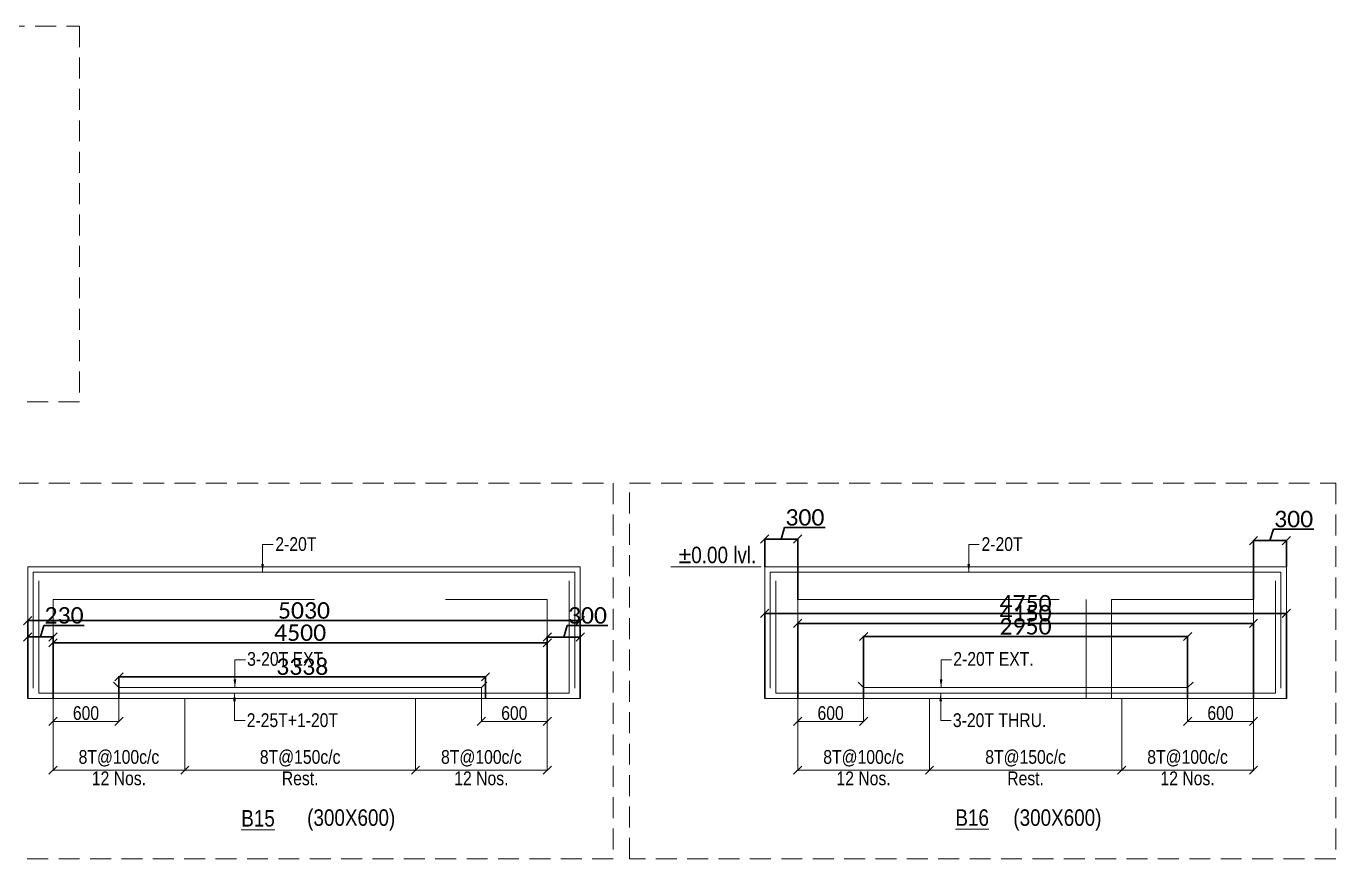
# Model space of a CAD drawing. Header units: millimetres. Extents: x 1112055 to 3390982, y -148532 to 766891.
# Drawn here: x 3016212 to 3040060, y 5592 to 20748 of the extents above; entities that cross this region are included whole.
import ezdxf
from ezdxf.enums import TextEntityAlignment as Align

# ---------------------------------------------------------------- set-up
doc = ezdxf.new("R2010")
doc.units = ezdxf.units.MM
doc.header["$PDMODE"] = 35
doc.header["$PDSIZE"] = -25
doc.linetypes.add('Hidden', pattern=[9.525, 6.35, -3.175])
for name, color, linetype, lineweight in [('B BEAM', 148, 'Continuous', 13), ('B BEAM IN LINE', 250, 'Continuous', 0), ('B STEEL', 34, 'Continuous', 15), ('B STEEL DIM', 216, 'Continuous', 13), ('B STEEL TEXT', 7, 'Continuous', 15), ('B STIRRUPS', 139, 'Continuous', 13), ('B-BEAM DOT', 251, 'Hidden', 9), ('B-BEAM NO', 215, 'Continuous', 18)]:
    doc.layers.add(name, color=color, linetype=linetype, lineweight=lineweight)
doc.layers.add('LEVEL-PLAN', color=12, linetype='Continuous')
doc.styles.add('Cali', font='calibri.ttf')
doc.styles.add('SWINC', font='swissc.ttf')
doc.dimstyles.new('BHOOMI', dxfattribs={"dimtxt": 230, "dimasz": 150, "dimexe": 10, "dimexo": 0, "dimgap": 25, "dimtad": 1, "dimdec": 0, "dimzin": 0, "dimdsep": 46, "dimtxsty": 'SWINC', "dimblk": 'OBLIQUE', "dimcen": 0.09, "dimclrd": 250, "dimclre": 250, "dimclrt": 256, "dimaunit": 1, "dimadec": 3, "dimazin": 0, "dimtfac": 1, "dimtdec": 0, "dimtofl": 0, "dimtmove": 1, "dimatfit": 3, "dimfxl": 100, "dimtolj": 1, "dimtzin": 0, "dimlwd": 9, "dimlwe": 5, "dimarcsym": 0})

# ---------------------------------------------------------------- blocks, each defined once
blk = doc.blocks.new('_Oblique')
at = {"color": 0, "linetype": 'ByBlock', "lineweight": -2}
blk.add_line((-0.5, -0.5), (0.5, 0.5), dxfattribs=at)
blk = doc.blocks.new('*D6209')
at = {"layer": 'B STIRRUPS', "color": 250, "lineweight": 0, "transparency": 16777216}
for p, q in [((3019101, 8509), (3019101, 7195)), ((3023301, 8509), (3023301, 7195)), ((3019101, 7205), (3023301, 7205))]:
    blk.add_line(p, q, dxfattribs=at)
at = {"layer": 'Defpoints', "color": 0, "lineweight": 40, "transparency": 16777216}
for p in [(3019101, 8509), (3023301, 8509), (3023301, 7205)]:
    blk.add_point(p, dxfattribs=at)
at = {"layer": 'B STIRRUPS', "color": 250, "lineweight": 0, "transparency": 16777216, "xscale": 150, "yscale": 150, "zscale": 150, "rotation": 180}
blk.add_blockref('_Oblique', (3019101, 7205), dxfattribs=at)
at = {"layer": 'B STIRRUPS', "color": 250, "lineweight": 0, "transparency": 16777216, "xscale": 150, "yscale": 150, "zscale": 150}
blk.add_blockref('_Oblique', (3023301, 7205), dxfattribs=at)
at = {"layer": 'B STIRRUPS', "transparency": 16777216, "char_height": 250, "attachment_point": 5, "style": 'SWINC'}
for s, insert in [('\\A1;8T@150c/c', (3021201, 7421)), ('Rest.', (3021201, 7055))]:
    blk.add_mtext(s, dxfattribs=dict(at, insert=insert))
blk = doc.blocks.new('*D6210')
at = {"layer": 'B STIRRUPS', "color": 250, "lineweight": 0, "transparency": 16777216}
for p, q in [((3016701, 8509), (3016701, 7195)), ((3019101, 8509), (3019101, 7195)), ((3016701, 7205), (3019101, 7205))]:
    blk.add_line(p, q, dxfattribs=at)
at = {"layer": 'Defpoints', "color": 0, "lineweight": 40, "transparency": 16777216}
for p in [(3016701, 8509), (3019101, 8509), (3019101, 7205)]:
    blk.add_point(p, dxfattribs=at)
at = {"layer": 'B STIRRUPS', "color": 250, "lineweight": 0, "transparency": 16777216, "xscale": 150, "yscale": 150, "zscale": 150, "rotation": 180}
blk.add_blockref('_Oblique', (3016701, 7205), dxfattribs=at)
at = {"layer": 'B STIRRUPS', "color": 250, "lineweight": 0, "transparency": 16777216, "xscale": 150, "yscale": 150, "zscale": 150}
blk.add_blockref('_Oblique', (3019101, 7205), dxfattribs=at)
at = {"layer": 'B STIRRUPS', "transparency": 16777216, "char_height": 250, "attachment_point": 5, "style": 'SWINC'}
for s, insert in [('\\A1;8T@100c/c', (3017901, 7421)), ('12 Nos.', (3017901, 7055))]:
    blk.add_mtext(s, dxfattribs=dict(at, insert=insert))
blk = doc.blocks.new('*D6211')
at = {"layer": 'B STIRRUPS', "color": 250, "lineweight": 0, "transparency": 16777216}
for p, q in [((3023301, 8509), (3023301, 7195)), ((3025701, 8509), (3025701, 7195)), ((3025701, 7205), (3023301, 7205))]:
    blk.add_line(p, q, dxfattribs=at)
at = {"layer": 'Defpoints', "color": 0, "lineweight": 40, "transparency": 16777216}
for p in [(3023301, 8509), (3025701, 8509), (3023301, 7205)]:
    blk.add_point(p, dxfattribs=at)
at = {"layer": 'B STIRRUPS', "color": 250, "lineweight": 0, "transparency": 16777216, "xscale": 150, "yscale": 150, "zscale": 150}
for p, rotation in [((3023301, 7205), 180.0000497456551), ((3025701, 7205), 4.97456550997683e-05)]:
    blk.add_blockref('_Oblique', p, dxfattribs=dict(at, rotation=rotation))
at = {"layer": 'B STIRRUPS', "transparency": 16777216, "char_height": 250, "attachment_point": 5, "rotation": 0, "style": 'SWINC'}
for s, insert in [('\\A1;8T@100c/c', (3024501, 7421)), ('12 Nos.', (3024501, 7055))]:
    blk.add_mtext(s, dxfattribs=dict(at, insert=insert))
blk = doc.blocks.new('*D6212')
at = {"layer": 'B STEEL DIM', "lineweight": 5, "transparency": 16777216}
for p, q in [((3017901, 8709), (3017901, 8083)), ((3016701, 8509), (3016701, 8083))]:
    blk.add_line(p, q, dxfattribs=at)
at = {"layer": 'B STEEL DIM', "lineweight": 9, "transparency": 16777216}
blk.add_line((3017901, 8093), (3016701, 8093), dxfattribs=at)
at = {"layer": 'Defpoints', "color": 0, "lineweight": 40, "transparency": 16777216}
for p in [(3017901, 8709), (3016701, 8509), (3016701, 8093)]:
    blk.add_point(p, dxfattribs=at)
at = {"layer": 'B STEEL DIM', "lineweight": 9, "transparency": 16777216, "xscale": 150, "yscale": 150, "zscale": 150, "rotation": 180}
blk.add_blockref('_Oblique', (3016701, 8093), dxfattribs=at)
at = {"layer": 'B STEEL DIM', "lineweight": 9, "transparency": 16777216, "xscale": 150, "yscale": 150, "zscale": 150}
blk.add_blockref('_Oblique', (3017901, 8093), dxfattribs=at)
at = {"layer": 'B STEEL DIM', "transparency": 16777216, "insert": (3017301, 8243), "char_height": 250, "attachment_point": 5, "style": 'SWINC'}
blk.add_mtext('\\A1;600', dxfattribs=at)
blk = doc.blocks.new('*D6213')
at = {"layer": 'B STEEL DIM', "lineweight": 5, "transparency": 16777216}
for p, q in [((3024501, 8709), (3024501, 8083)), ((3025701, 8509), (3025701, 8083))]:
    blk.add_line(p, q, dxfattribs=at)
at = {"layer": 'B STEEL DIM', "lineweight": 9, "transparency": 16777216}
blk.add_line((3024501, 8093), (3025701, 8093), dxfattribs=at)
at = {"layer": 'Defpoints', "color": 0, "lineweight": 40, "transparency": 16777216}
for p in [(3024501, 8709), (3025701, 8509), (3025701, 8093)]:
    blk.add_point(p, dxfattribs=at)
at = {"layer": 'B STEEL DIM', "lineweight": 9, "transparency": 16777216, "xscale": 150, "yscale": 150, "zscale": 150, "rotation": 180}
blk.add_blockref('_Oblique', (3024501, 8093), dxfattribs=at)
at = {"layer": 'B STEEL DIM', "lineweight": 9, "transparency": 16777216, "xscale": 150, "yscale": 150, "zscale": 150}
blk.add_blockref('_Oblique', (3025701, 8093), dxfattribs=at)
at = {"layer": 'B STEEL DIM', "transparency": 16777216, "insert": (3025101, 8243), "char_height": 250, "attachment_point": 5, "style": 'SWINC'}
blk.add_mtext('\\A1;600', dxfattribs=at)
blk = doc.blocks.new('*D6214')
at = {"layer": 'B STIRRUPS', "color": 250, "lineweight": 0, "transparency": 16777216}
for p, q in [((3032661, 8509), (3032661, 7195)), ((3036161, 8509), (3036161, 7195)), ((3032661, 7205), (3036161, 7205))]:
    blk.add_line(p, q, dxfattribs=at)
at = {"layer": 'Defpoints', "color": 0, "lineweight": 40, "transparency": 16777216}
for p in [(3032661, 8509), (3036161, 8509), (3036161, 7205)]:
    blk.add_point(p, dxfattribs=at)
at = {"layer": 'B STIRRUPS', "color": 250, "lineweight": 0, "transparency": 16777216, "xscale": 150, "yscale": 150, "zscale": 150, "rotation": 180}
blk.add_blockref('_Oblique', (3032661, 7205), dxfattribs=at)
at = {"layer": 'B STIRRUPS', "color": 250, "lineweight": 0, "transparency": 16777216, "xscale": 150, "yscale": 150, "zscale": 150}
blk.add_blockref('_Oblique', (3036161, 7205), dxfattribs=at)
at = {"layer": 'B STIRRUPS', "transparency": 16777216, "char_height": 250, "attachment_point": 5, "style": 'SWINC'}
for s, insert in [('\\A1;8T@150c/c', (3034411, 7421)), ('Rest.', (3034411, 7055))]:
    blk.add_mtext(s, dxfattribs=dict(at, insert=insert))
blk = doc.blocks.new('*D6215')
at = {"layer": 'B STIRRUPS', "color": 250, "lineweight": 0, "transparency": 16777216}
for p, q in [((3030261, 8509), (3030261, 7195)), ((3032661, 8509), (3032661, 7195)), ((3030261, 7205), (3032661, 7205))]:
    blk.add_line(p, q, dxfattribs=at)
at = {"layer": 'Defpoints', "color": 0, "lineweight": 40, "transparency": 16777216}
for p in [(3030261, 8509), (3032661, 8509), (3032661, 7205)]:
    blk.add_point(p, dxfattribs=at)
at = {"layer": 'B STIRRUPS', "color": 250, "lineweight": 0, "transparency": 16777216, "xscale": 150, "yscale": 150, "zscale": 150, "rotation": 180}
blk.add_blockref('_Oblique', (3030261, 7205), dxfattribs=at)
at = {"layer": 'B STIRRUPS', "color": 250, "lineweight": 0, "transparency": 16777216, "xscale": 150, "yscale": 150, "zscale": 150}
blk.add_blockref('_Oblique', (3032661, 7205), dxfattribs=at)
at = {"layer": 'B STIRRUPS', "transparency": 16777216, "char_height": 250, "attachment_point": 5, "style": 'SWINC'}
for s, insert in [('\\A1;8T@100c/c', (3031461, 7421)), ('12 Nos.', (3031461, 7055))]:
    blk.add_mtext(s, dxfattribs=dict(at, insert=insert))
blk = doc.blocks.new('*D6216')
at = {"layer": 'B STIRRUPS', "color": 250, "lineweight": 0, "transparency": 16777216}
for p, q in [((3036161, 8509), (3036161, 7195)), ((3038561, 8509), (3038561, 7195)), ((3038561, 7205), (3036161, 7205))]:
    blk.add_line(p, q, dxfattribs=at)
at = {"layer": 'Defpoints', "color": 0, "lineweight": 40, "transparency": 16777216}
for p in [(3036161, 8509), (3038561, 8509), (3036161, 7205)]:
    blk.add_point(p, dxfattribs=at)
at = {"layer": 'B STIRRUPS', "color": 250, "lineweight": 0, "transparency": 16777216, "xscale": 150, "yscale": 150, "zscale": 150}
for p, rotation in [((3036161, 7205), 180.0000497456551), ((3038561, 7205), 4.97456550997683e-05)]:
    blk.add_blockref('_Oblique', p, dxfattribs=dict(at, rotation=rotation))
at = {"layer": 'B STIRRUPS', "transparency": 16777216, "char_height": 250, "attachment_point": 5, "rotation": 0, "style": 'SWINC'}
for s, insert in [('\\A1;8T@100c/c', (3037361, 7421)), ('12 Nos.', (3037361, 7055))]:
    blk.add_mtext(s, dxfattribs=dict(at, insert=insert))
blk = doc.blocks.new('*D6217')
at = {"layer": 'B STEEL DIM', "lineweight": 5, "transparency": 16777216}
for p, q in [((3031461, 8709), (3031461, 8083)), ((3030261, 8509), (3030261, 8083))]:
    blk.add_line(p, q, dxfattribs=at)
at = {"layer": 'B STEEL DIM', "lineweight": 9, "transparency": 16777216}
blk.add_line((3031461, 8093), (3030261, 8093), dxfattribs=at)
at = {"layer": 'Defpoints', "color": 0, "lineweight": 40, "transparency": 16777216}
for p in [(3031461, 8709), (3030261, 8509), (3030261, 8093)]:
    blk.add_point(p, dxfattribs=at)
at = {"layer": 'B STEEL DIM', "lineweight": 9, "transparency": 16777216, "xscale": 150, "yscale": 150, "zscale": 150, "rotation": 180}
blk.add_blockref('_Oblique', (3030261, 8093), dxfattribs=at)
at = {"layer": 'B STEEL DIM', "lineweight": 9, "transparency": 16777216, "xscale": 150, "yscale": 150, "zscale": 150}
blk.add_blockref('_Oblique', (3031461, 8093), dxfattribs=at)
at = {"layer": 'B STEEL DIM', "transparency": 16777216, "insert": (3030861, 8243), "char_height": 250, "attachment_point": 5, "style": 'SWINC'}
blk.add_mtext('\\A1;600', dxfattribs=at)
blk = doc.blocks.new('*D6218')
at = {"layer": 'B STEEL DIM', "lineweight": 5, "transparency": 16777216}
for p, q in [((3037361, 8709), (3037361, 8083)), ((3038561, 8509), (3038561, 8083))]:
    blk.add_line(p, q, dxfattribs=at)
at = {"layer": 'B STEEL DIM', "lineweight": 9, "transparency": 16777216}
blk.add_line((3037361, 8093), (3038561, 8093), dxfattribs=at)
at = {"layer": 'Defpoints', "color": 0, "lineweight": 40, "transparency": 16777216}
for p in [(3037361, 8709), (3038561, 8509), (3038561, 8093)]:
    blk.add_point(p, dxfattribs=at)
at = {"layer": 'B STEEL DIM', "lineweight": 9, "transparency": 16777216, "xscale": 150, "yscale": 150, "zscale": 150, "rotation": 180}
blk.add_blockref('_Oblique', (3037361, 8093), dxfattribs=at)
at = {"layer": 'B STEEL DIM', "lineweight": 9, "transparency": 16777216, "xscale": 150, "yscale": 150, "zscale": 150}
blk.add_blockref('_Oblique', (3038561, 8093), dxfattribs=at)
at = {"layer": 'B STEEL DIM', "transparency": 16777216, "insert": (3037961, 8243), "char_height": 250, "attachment_point": 5, "style": 'SWINC'}
blk.add_mtext('\\A1;600', dxfattribs=at)
blk = doc.blocks.new('*D6734')
at = {"layer": 'Defpoints', "color": 3, "linetype": 'Hidden', "lineweight": 30, "ltscale": 1000, "transparency": 16777216}
for p, q in [((3016241, 8509), (3016241, 9937)), ((3026301, 8509), (3026301, 9937))]:
    blk.add_line(p, q, dxfattribs=at)
at = {"layer": 'Defpoints', "color": 3, "lineweight": 30, "ltscale": 1000, "transparency": 16777216}
blk.add_line((3016241, 9927), (3026301, 9927), dxfattribs=at)
at = {"layer": 'Defpoints', "color": 0, "lineweight": 40, "transparency": 16777216}
for p in [(3026301, 9927), (3016241, 8509), (3026301, 8509)]:
    blk.add_point(p, dxfattribs=at)
at = {"layer": 'Defpoints', "color": 3, "lineweight": 30, "transparency": 16777216, "xscale": 150, "yscale": 150, "zscale": 150, "rotation": 180}
blk.add_blockref('_Oblique', (3016241, 9927), dxfattribs=at)
at = {"layer": 'Defpoints', "color": 3, "lineweight": 30, "transparency": 16777216, "xscale": 150, "yscale": 150, "zscale": 150}
blk.add_blockref('_Oblique', (3026301, 9927), dxfattribs=at)
at = {"layer": 'Defpoints', "color": 3, "lineweight": 50, "transparency": 16777216, "insert": (3021271, 10111), "char_height": 300, "attachment_point": 5, "style": 'Cali'}
blk.add_mtext('\\A1;5030', dxfattribs=at)
blk = doc.blocks.new('*D6735')
at = {"layer": 'Defpoints', "color": 3, "linetype": 'Hidden', "lineweight": 30, "ltscale": 1000, "transparency": 16777216}
for p, q in [((3016701, 8509), (3016701, 9533)), ((3025701, 8509), (3025701, 9533))]:
    blk.add_line(p, q, dxfattribs=at)
at = {"layer": 'Defpoints', "color": 3, "lineweight": 30, "ltscale": 1000, "transparency": 16777216}
blk.add_line((3025701, 9523), (3016701, 9523), dxfattribs=at)
at = {"layer": 'Defpoints', "color": 0, "lineweight": 40, "transparency": 16777216}
for p in [(3016701, 9523), (3016701, 8509), (3025701, 8509)]:
    blk.add_point(p, dxfattribs=at)
at = {"layer": 'Defpoints', "color": 3, "lineweight": 30, "transparency": 16777216, "xscale": 150, "yscale": 150, "zscale": 150, "rotation": 180}
blk.add_blockref('_Oblique', (3016701, 9523), dxfattribs=at)
at = {"layer": 'Defpoints', "color": 3, "lineweight": 30, "transparency": 16777216, "xscale": 150, "yscale": 150, "zscale": 150}
blk.add_blockref('_Oblique', (3025701, 9523), dxfattribs=at)
at = {"layer": 'Defpoints', "color": 3, "lineweight": 50, "transparency": 16777216, "insert": (3021201, 9707), "char_height": 300, "attachment_point": 5, "style": 'Cali'}
blk.add_mtext('\\A1;4500', dxfattribs=at)
blk = doc.blocks.new('*D6736')
at = {"layer": 'Defpoints', "color": 3, "lineweight": 30, "ltscale": 1000, "transparency": 16777216}
for p, q in [((3016534, 9839), (3016471, 9630)), ((3017270, 9839), (3016534, 9839)), ((3016701, 9630), (3016241, 9630))]:
    blk.add_line(p, q, dxfattribs=at)
at = {"layer": 'Defpoints', "color": 3, "linetype": 'Hidden', "lineweight": 30, "ltscale": 1000, "transparency": 16777216}
for p, q in [((3016241, 8509), (3016241, 9640)), ((3016701, 8509), (3016701, 9640))]:
    blk.add_line(p, q, dxfattribs=at)
at = {"layer": 'Defpoints', "color": 0, "lineweight": 40, "transparency": 16777216}
for p in [(3016241, 9630), (3016241, 8509), (3016701, 8509)]:
    blk.add_point(p, dxfattribs=at)
at = {"layer": 'Defpoints', "color": 3, "lineweight": 30, "transparency": 16777216, "xscale": 150, "yscale": 150, "zscale": 150, "rotation": 180}
blk.add_blockref('_Oblique', (3016241, 9630), dxfattribs=at)
at = {"layer": 'Defpoints', "color": 3, "lineweight": 30, "transparency": 16777216, "xscale": 150, "yscale": 150, "zscale": 150}
blk.add_blockref('_Oblique', (3016701, 9630), dxfattribs=at)
at = {"layer": 'Defpoints', "color": 3, "lineweight": 50, "transparency": 16777216, "insert": (3016902, 10022), "char_height": 300, "attachment_point": 5, "style": 'Cali'}
blk.add_mtext('\\A1;230', dxfattribs=at)
blk = doc.blocks.new('*D6737')
at = {"layer": 'Defpoints', "color": 3, "lineweight": 30, "ltscale": 1000, "transparency": 16777216}
for p, q in [((3026064, 9837), (3026001, 9629)), ((3026802, 9837), (3026064, 9837)), ((3025701, 9629), (3026301, 9629))]:
    blk.add_line(p, q, dxfattribs=at)
at = {"layer": 'Defpoints', "color": 3, "linetype": 'Hidden', "lineweight": 30, "ltscale": 1000, "transparency": 16777216}
for p, q in [((3025701, 8509), (3025701, 9639)), ((3026301, 8509), (3026301, 9639))]:
    blk.add_line(p, q, dxfattribs=at)
at = {"layer": 'Defpoints', "color": 0, "lineweight": 40, "transparency": 16777216}
for p in [(3026301, 9629), (3025701, 8509), (3026301, 8509)]:
    blk.add_point(p, dxfattribs=at)
at = {"layer": 'Defpoints', "color": 3, "lineweight": 30, "transparency": 16777216, "xscale": 150, "yscale": 150, "zscale": 150, "rotation": 180}
blk.add_blockref('_Oblique', (3025701, 9629), dxfattribs=at)
at = {"layer": 'Defpoints', "color": 3, "lineweight": 30, "transparency": 16777216, "xscale": 150, "yscale": 150, "zscale": 150}
blk.add_blockref('_Oblique', (3026301, 9629), dxfattribs=at)
at = {"layer": 'Defpoints', "color": 3, "lineweight": 50, "transparency": 16777216, "insert": (3026433, 10021), "char_height": 300, "attachment_point": 5, "style": 'Cali'}
blk.add_mtext('\\A1;300', dxfattribs=at)
blk = doc.blocks.new('*D6738')
at = {"layer": 'Defpoints', "color": 3, "linetype": 'Hidden', "lineweight": 30, "ltscale": 1000, "transparency": 16777216}
for p, q in [((3017901, 8509), (3017901, 8914)), ((3024576, 8509), (3024576, 8914))]:
    blk.add_line(p, q, dxfattribs=at)
at = {"layer": 'Defpoints', "color": 3, "lineweight": 30, "ltscale": 1000, "transparency": 16777216}
blk.add_line((3024576, 8904), (3017901, 8904), dxfattribs=at)
at = {"layer": 'Defpoints', "color": 0, "lineweight": 40, "transparency": 16777216}
for p in [(3017901, 8904), (3017901, 8509), (3024576, 8509)]:
    blk.add_point(p, dxfattribs=at)
at = {"layer": 'Defpoints', "color": 3, "lineweight": 30, "transparency": 16777216, "xscale": 150, "yscale": 150, "zscale": 150, "rotation": 180}
blk.add_blockref('_Oblique', (3017901, 8904), dxfattribs=at)
at = {"layer": 'Defpoints', "color": 3, "lineweight": 30, "transparency": 16777216, "xscale": 150, "yscale": 150, "zscale": 150}
blk.add_blockref('_Oblique', (3024576, 8904), dxfattribs=at)
at = {"layer": 'Defpoints', "color": 3, "lineweight": 50, "transparency": 16777216, "insert": (3021239, 9088), "char_height": 300, "attachment_point": 5, "style": 'Cali'}
blk.add_mtext('\\A1;3338', dxfattribs=at)
blk = doc.blocks.new('*D6739')
at = {"layer": 'Defpoints', "color": 3, "linetype": 'Hidden', "lineweight": 30, "ltscale": 1000, "transparency": 16777216}
for p, q in [((3029661, 8509), (3029661, 10069)), ((3039161, 8509), (3039161, 10069))]:
    blk.add_line(p, q, dxfattribs=at)
at = {"layer": 'Defpoints', "color": 3, "lineweight": 30, "ltscale": 1000, "transparency": 16777216}
blk.add_line((3029661, 10059), (3039161, 10059), dxfattribs=at)
at = {"layer": 'Defpoints', "color": 0, "lineweight": 40, "transparency": 16777216}
for p in [(3039161, 10059), (3029661, 8509), (3039161, 8509)]:
    blk.add_point(p, dxfattribs=at)
at = {"layer": 'Defpoints', "color": 3, "lineweight": 30, "transparency": 16777216, "xscale": 150, "yscale": 150, "zscale": 150, "rotation": 180}
blk.add_blockref('_Oblique', (3029661, 10059), dxfattribs=at)
at = {"layer": 'Defpoints', "color": 3, "lineweight": 30, "transparency": 16777216, "xscale": 150, "yscale": 150, "zscale": 150}
blk.add_blockref('_Oblique', (3039161, 10059), dxfattribs=at)
at = {"layer": 'Defpoints', "color": 3, "lineweight": 50, "transparency": 16777216, "insert": (3034411, 10243), "char_height": 300, "attachment_point": 5, "style": 'Cali'}
blk.add_mtext('\\A1;4750', dxfattribs=at)
blk = doc.blocks.new('*D6740')
at = {"layer": 'Defpoints', "color": 3, "linetype": 'Hidden', "lineweight": 30, "ltscale": 1000, "transparency": 16777216}
for p, q in [((3030261, 8509), (3030261, 9888)), ((3038561, 8509), (3038561, 9888))]:
    blk.add_line(p, q, dxfattribs=at)
at = {"layer": 'Defpoints', "color": 3, "lineweight": 30, "ltscale": 1000, "transparency": 16777216}
blk.add_line((3030261, 9878), (3038561, 9878), dxfattribs=at)
at = {"layer": 'Defpoints', "color": 0, "lineweight": 40, "transparency": 16777216}
for p in [(3038561, 9878), (3030261, 8509), (3038561, 8509)]:
    blk.add_point(p, dxfattribs=at)
at = {"layer": 'Defpoints', "color": 3, "lineweight": 30, "transparency": 16777216, "xscale": 150, "yscale": 150, "zscale": 150, "rotation": 180}
blk.add_blockref('_Oblique', (3030261, 9878), dxfattribs=at)
at = {"layer": 'Defpoints', "color": 3, "lineweight": 30, "transparency": 16777216, "xscale": 150, "yscale": 150, "zscale": 150}
blk.add_blockref('_Oblique', (3038561, 9878), dxfattribs=at)
at = {"layer": 'Defpoints', "color": 3, "lineweight": 50, "transparency": 16777216, "insert": (3034411, 10062), "char_height": 300, "attachment_point": 5, "style": 'Cali'}
blk.add_mtext('\\A1;4150', dxfattribs=at)
blk = doc.blocks.new('*D6741')
at = {"layer": 'Defpoints', "color": 3, "linetype": 'Hidden', "lineweight": 30, "ltscale": 1000, "transparency": 16777216}
for p, q in [((3031461, 8509), (3031461, 9648)), ((3037361, 8509), (3037361, 9648))]:
    blk.add_line(p, q, dxfattribs=at)
at = {"layer": 'Defpoints', "color": 3, "lineweight": 30, "ltscale": 1000, "transparency": 16777216}
blk.add_line((3031461, 9638), (3037361, 9638), dxfattribs=at)
at = {"layer": 'Defpoints', "color": 0, "lineweight": 40, "transparency": 16777216}
for p in [(3037361, 9638), (3031461, 8509), (3037361, 8509)]:
    blk.add_point(p, dxfattribs=at)
at = {"layer": 'Defpoints', "color": 3, "lineweight": 30, "transparency": 16777216, "xscale": 150, "yscale": 150, "zscale": 150, "rotation": 180}
blk.add_blockref('_Oblique', (3031461, 9638), dxfattribs=at)
at = {"layer": 'Defpoints', "color": 3, "lineweight": 30, "transparency": 16777216, "xscale": 150, "yscale": 150, "zscale": 150}
blk.add_blockref('_Oblique', (3037361, 9638), dxfattribs=at)
at = {"layer": 'Defpoints', "color": 3, "lineweight": 50, "transparency": 16777216, "insert": (3034411, 9822), "char_height": 300, "attachment_point": 5, "style": 'Cali'}
blk.add_mtext('\\A1;2950', dxfattribs=at)
blk = doc.blocks.new('*D6742')
at = {"layer": 'Defpoints', "color": 3, "lineweight": 30, "ltscale": 1000, "transparency": 16777216}
for p, q in [((3030024, 11621), (3029961, 11412)), ((3030762, 11621), (3030024, 11621)), ((3030261, 11412), (3029661, 11412))]:
    blk.add_line(p, q, dxfattribs=at)
at = {"layer": 'Defpoints', "color": 3, "linetype": 'Hidden', "lineweight": 30, "ltscale": 1000, "transparency": 16777216}
for p, q in [((3029661, 10909), (3029661, 11422)), ((3030261, 10309), (3030261, 11422))]:
    blk.add_line(p, q, dxfattribs=at)
at = {"layer": 'Defpoints', "color": 0, "lineweight": 40, "transparency": 16777216}
for p in [(3029661, 11412), (3029661, 10909), (3030261, 10309)]:
    blk.add_point(p, dxfattribs=at)
at = {"layer": 'Defpoints', "color": 3, "lineweight": 30, "transparency": 16777216, "xscale": 150, "yscale": 150, "zscale": 150, "rotation": 180}
blk.add_blockref('_Oblique', (3029661, 11412), dxfattribs=at)
at = {"layer": 'Defpoints', "color": 3, "lineweight": 30, "transparency": 16777216, "xscale": 150, "yscale": 150, "zscale": 150}
blk.add_blockref('_Oblique', (3030261, 11412), dxfattribs=at)
at = {"layer": 'Defpoints', "color": 3, "lineweight": 50, "transparency": 16777216, "insert": (3030393, 11805), "char_height": 300, "attachment_point": 5, "style": 'Cali'}
blk.add_mtext('\\A1;300', dxfattribs=at)
blk = doc.blocks.new('*D6743')
at = {"layer": 'Defpoints', "color": 3, "lineweight": 30, "ltscale": 1000, "transparency": 16777216}
for p, q in [((3038924, 11592), (3038861, 11384)), ((3039662, 11592), (3038924, 11592)), ((3038561, 11384), (3039161, 11384))]:
    blk.add_line(p, q, dxfattribs=at)
at = {"layer": 'Defpoints', "color": 3, "linetype": 'Hidden', "lineweight": 30, "ltscale": 1000, "transparency": 16777216}
for p, q in [((3038561, 10309), (3038561, 11394)), ((3039161, 10909), (3039161, 11394))]:
    blk.add_line(p, q, dxfattribs=at)
at = {"layer": 'Defpoints', "color": 0, "lineweight": 40, "transparency": 16777216}
for p in [(3039161, 11384), (3039161, 10909), (3038561, 10309)]:
    blk.add_point(p, dxfattribs=at)
at = {"layer": 'Defpoints', "color": 3, "lineweight": 30, "transparency": 16777216, "xscale": 150, "yscale": 150, "zscale": 150, "rotation": 180}
blk.add_blockref('_Oblique', (3038561, 11384), dxfattribs=at)
at = {"layer": 'Defpoints', "color": 3, "lineweight": 30, "transparency": 16777216, "xscale": 150, "yscale": 150, "zscale": 150}
blk.add_blockref('_Oblique', (3039161, 11384), dxfattribs=at)
at = {"layer": 'Defpoints', "color": 3, "lineweight": 50, "transparency": 16777216, "insert": (3039293, 11776), "char_height": 300, "attachment_point": 5, "style": 'Cali'}
blk.add_mtext('\\A1;300', dxfattribs=at)

msp = doc.modelspace()

# ---------------------------------------------------------------- linework, layer by layer
at = {"layer": 'B BEAM', "ltscale": 25}
for p, q in [((3016241.3, 10909.2, 0), (3016241.3, 8509.2, 0)), ((3016241.3, 10909.2, 0), (3026301.4, 10909.2, 0)), ((3026301.4, 10909.2, 0), (3026301.4, 8509.2, 0)), ((3029661.2, 10909.2, 0), (3029661.2, 8509.2, 0)), ((3029661.2, 10909.2, 0), (3039161.2, 10909.2, 0)), ((3039161.2, 10909.2, 0), (3039161.2, 8509.2, 0)), ((3016241.3, 8509.2, 0), (3026301.4, 8509.2, 0)), ((3029661.2, 8509.2, 0), (3039161.2, 8509.2, 0))]:
    msp.add_line(p, q, dxfattribs=at)
at = {"layer": 'B BEAM'}
msp.add_line((3027953.6, 10909.2, 0), (3029596.8, 10909.2, 0), dxfattribs=at)
at = {"layer": 'B BEAM IN LINE', "color": 250, "linetype": 'Hidden', "lineweight": 0, "ltscale": 60, "elevation": 0}
for points in [[(3008373.6, 20748.4), (3017182.8, 20748.4), (3017182.8, 13911.2), (3008373.6, 13911.2)], [(3014340.9, 12428.9), (3026900.7, 12428.9), (3026900.7, 5591.7), (3014340.9, 5591.7)], [(3027200.7, 12428.9), (3040060.5, 12428.9), (3040060.5, 5591.7), (3027200.7, 5591.7)]]:
    msp.add_lwpolyline(points, close=True, dxfattribs=at)
at = {"layer": 'B STEEL', "color": 34, "lineweight": 9, "ltscale": 25}
for p, q in [((3016341.3, 10809.2, 0), (3026201.4, 10809.2, 0)), ((3016341.3, 10809.2, 0), (3016341.3, 8699.8, 0)), ((3026201.4, 10809.2, 0), (3026201.4, 8699.8, 0)), ((3029761.2, 10809.2, 0), (3039061.2, 10809.2, 0)), ((3029761.2, 10809.2, 0), (3029761.2, 8699.8, 0)), ((3039061.2, 10809.2, 0), (3039061.2, 8699.8, 0)), ((3016441.3, 10650.6, 0), (3016441.3, 8609.2, 0)), ((3026101.4, 10650.6, 0), (3026101.4, 8609.2, 0)), ((3029861.2, 10650.6, 0), (3029861.2, 8609.2, 0)), ((3038961.2, 10650.6, 0), (3038961.2, 8609.2, 0)), ((3016441.3, 8609.2, 0), (3026101.4, 8609.2, 0)), ((3017801.3, 8809.2, 0), (3017901.3, 8709.2, 0)), ((3017901.3, 8709.2, 0), (3024501.4, 8709.2, 0)), ((3024601.4, 8809.2, 0), (3024501.4, 8709.2, 0)), ((3029861.2, 8609.2, 0), (3038961.2, 8609.2, 0)), ((3031361.2, 8809.2, 0), (3031461.2, 8709.2, 0)), ((3031461.2, 8709.2, 0), (3037361.2, 8709.2, 0)), ((3037461.2, 8809.2, 0), (3037361.2, 8709.2, 0))]:
    msp.add_line(p, q, dxfattribs=at)
at = {"layer": 'B-BEAM DOT', "linetype": 'Hidden', "ltscale": 750}
for p, q in [((3016701.3, 10309.2, 0), (3016701.3, 8509.2, 0)), ((3016701.3, 10309.2, 0), (3025701.4, 10309.2, 0)), ((3025701.4, 10309.2, 0), (3025701.4, 8509.2, 0)), ((3030261.2, 10309.2), (3030261.2, 8509.2)), ((3030261.2, 10309.2), (3035516.3, 10309.2)), ((3035516.3, 10309.2, 0), (3035516.3, 8509.2, 0)), ((3035976.3, 10309.2), (3038561.2, 10309.2, 0)), ((3035976.3, 10309.2, 0), (3035976.3, 8509.2, 0)), ((3038561.2, 10309.2, 0), (3038561.2, 8509.2, 0))]:
    msp.add_line(p, q, dxfattribs=at)

# ---------------------------------------------------------------- texts
at = {"layer": 'B STEEL TEXT', "style": 'SWINC'}
for s, p in [('2-20T', (3020749.4, 11195.6, 0)), ('2-20T', (3033609.2, 11195.6, 0)), ('3-20T EXT.', (3020235.5, 9105.5, 0)), ('2-20T EXT.', (3033095.3, 9105.5, 0)), ('2-25T+1-20T', (3020228, 7990.3, 0)), ('3-20T THRU.', (3033087.8, 7990.3, 0))]:
    msp.add_text(s, height=250, dxfattribs=at).set_placement(p)
at = {"layer": 'B-BEAM NO', "ltscale": 25, "style": 'SWINC'}
for s, p in [('%%UB15', (3020433.9, 6178.8, 0)), ('(300X600)', (3022130.6, 6191.9, 0)), ('%%UB16', (3033438.4, 6191.9, 0)), ('(300X600)', (3034990.4, 6191.9, 0))]:
    msp.add_text(s, height=300, dxfattribs=at).set_placement(p, align=Align.CENTER)
at = {"layer": 'LEVEL-PLAN', "linetype": 'ByBlock', "ltscale": 800, "style": 'SWINC'}
msp.add_text('%%P0.00 lvl.', height=300, dxfattribs=at).set_placement((3028800.6, 10973.3, 0), align=Align.CENTER)

# ---------------------------------------------------------------- dimensions: what is measured, and where the dimension line sits
at = {"layer": 'B STEEL DIM'}
for base, p1, p2, picture, middle in [((3016701.3, 8092.8, 0), (3017901.3, 8709.2, 0), (3016701.3, 8509.2, 0), '*D6212', (3017301.3, 8242.8, 0)), ((3030261.2, 8092.8, 0), (3031461.2, 8709.2, 0), (3030261.2, 8509.2, 0), '*D6217', (3030861.2, 8242.8, 0))]:
    dim = msp.add_linear_dim(base=base, p1=p1, p2=p2, dimstyle='BHOOMI', override={"dimscale": 1, "dimtxt": 250, "dimlfac": 0.5, "dimtxsty": 'SWINC', "dimblk1": 'Oblique', "dimblk2": 'Oblique', "dimsah": 1, "dimclrd": 256, "dimclre": 256, "dimclrt": 256}, dxfattribs=at)
    dim.commit()
    dim.dimension.update_dxf_attribs({"geometry": picture, "text_midpoint": middle})
for base, p1, p2, picture, middle in [((3025701.4, 8092.8, 0), (3024501.4, 8709.2, 0), (3025701.4, 8509.2, 0), '*D6213', (3025101.4, 8242.8, 0)), ((3038561.2, 8092.8, 0), (3037361.2, 8709.2, 0), (3038561.2, 8509.2, 0), '*D6218', (3037961.2, 8242.8, 0))]:
    dim = msp.add_linear_dim(base=base, p1=p1, p2=p2, angle=180, dimstyle='BHOOMI', override={"dimscale": 1, "dimtxt": 250, "dimlfac": 0.5, "dimtxsty": 'SWINC', "dimblk1": 'Oblique', "dimblk2": 'Oblique', "dimsah": 1, "dimclrd": 256, "dimclre": 256, "dimclrt": 256}, dxfattribs=at)
    dim.commit()
    dim.dimension.update_dxf_attribs({"geometry": picture, "text_midpoint": middle})
at = {"layer": 'B STIRRUPS'}
for base, p1, p2, angle, text, picture, middle in [((3019101.3, 7205.2), (3016701.3, 8509.2, 0), (3019101.3, 8509.2, 0), 180, '8T@100c/c\\X12 Nos. ', '*D6210', (3017901.3, 7205.2)), ((3023301.4, 7205.2), (3019101.3, 8509.2), (3023301.4, 8509.2), 180, '8T@150c/c\\XRest. ', '*D6209', (3021201.3, 7205.2)), ((3023301.4, 7205.2), (3025701.4, 8509.2, 0), (3023301.4, 8509.2, 0), 0.00005, '8T@100c/c\\X12 Nos. ', '*D6211', (3024501.4, 7205.2)), ((3032661.2, 7205.2), (3030261.2, 8509.2), (3032661.2, 8509.2), 180, '8T@100c/c\\X12 Nos. ', '*D6215', (3031461.2, 7205.2)), ((3036161.2, 7205.2), (3032661.2, 8509.2), (3036161.2, 8509.2), 180, '8T@150c/c\\XRest. ', '*D6214', (3034411.2, 7205.2)), ((3036161.2, 7205.2), (3038561.2, 8509.2, 0), (3036161.2, 8509.2, 0), 0.00005, '8T@100c/c\\X12 Nos. ', '*D6216', (3037361.2, 7205.2))]:
    dim = msp.add_linear_dim(base=base, p1=p1, p2=p2, angle=angle, text=text, dimstyle='BHOOMI', override={"dimscale": 1, "dimtxt": 250, "dimgap": 25, "dimlfac": 0.5, "dimtxsty": 'SWINC', "dimblk1": 'Oblique', "dimblk2": 'Oblique', "dimsah": 1, "dimlwd": 0, "dimlwe": 0}, dxfattribs=at)
    dim.commit()
    dim.dimension.update_dxf_attribs({"geometry": picture, "text_midpoint": middle})
at = {"layer": 'Defpoints', "color": 3, "lineweight": 50, "ltscale": 1000}
for base, p1, p2, picture, middle in [((3029661.2, 11412.5), (3030261.2, 10309.2), (3029661.2, 10909.2, 0), '*D6742', (3030053.8, 11804.9)), ((3039161.2, 11383.8), (3038561.2, 10309.2, 0), (3039161.2, 10909.2, 0), '*D6743', (3038953.8, 11776.1)), ((3026301.4, 9927.2), (3016241.3, 8509.2, 0), (3026301.4, 8509.2, 0), '*D6734', (3021271.3, 10110.9)), ((3039161.2, 10059.1), (3029661.2, 8509.2, 0), (3039161.2, 8509.2, 0), '*D6739', (3034411.2, 10242.8)), ((3038561.2, 9878.3), (3030261.2, 8509.2), (3038561.2, 8509.2), '*D6740', (3034411.2, 10062)), ((3016241.3, 9630), (3016701.3, 8509.2, 0), (3016241.3, 8509.2, 0), '*D6736', (3016563.9, 10022.4)), ((3026301.4, 9628.7), (3025701.4, 8509.2, 0), (3026301.4, 8509.2, 0), '*D6737', (3026094, 10021.1)), ((3037361.2, 9638.3), (3031461.2, 8509.2, 0), (3037361.2, 8509.2, 0), '*D6741', (3034411.2, 9822)), ((3016701.3, 9523.1), (3025701.4, 8509.2, 0), (3016701.3, 8509.2, 0), '*D6735', (3021201.3, 9706.8)), ((3017901.3, 8904), (3024576.4, 8509.2, 0), (3017901.3, 8509.2, 0), '*D6738', (3021238.8, 9087.7))]:
    dim = msp.add_linear_dim(base=base, p1=p1, p2=p2, dimstyle='BHOOMI', override={"dimtxt": 300, "dimgap": 30, "dimlfac": 0.5, "dimtxsty": 'Cali', "dimblk1": 'Oblique', "dimblk2": 'Oblique', "dimsah": 1, "dimclrd": 3, "dimclre": 3, "dimclrt": 3, "dimlwd": 30, "dimlwe": 30}, dxfattribs=at)
    dim.commit()
    dim.dimension.update_dxf_attribs({"geometry": picture, "text_midpoint": middle})

# ---------------------------------------------------------------- leaders
at = {"layer": 'B STEEL TEXT'}
for points in [[(3020516.4, 10809.2, 0), (3020516.4, 11311.7, 0), (3020708.6, 11311.7, 0)], [(3033376.2, 10809.2, 0), (3033376.2, 11311.7, 0), (3033568.4, 11311.7, 0)], [(3020013, 8709.2, 0), (3020013, 9211.7, 0), (3020205.2, 9211.7, 0)], [(3032872.8, 8709.2, 0), (3032872.8, 9211.7, 0), (3033065, 9211.7, 0)], [(3020005.5, 8609.2, 0), (3020005.5, 8106.6, 0), (3020197.8, 8106.6, 0)], [(3032865.3, 8609.2, 0), (3032865.3, 8106.6, 0), (3033057.6, 8106.6, 0)]]:
    msp.add_leader(points, dimstyle='BHOOMI', override={"dimtad": 0, "dimclrd": 256, "dimlwd": 0}, dxfattribs=at)

doc.saveas('drawing.dxf')
